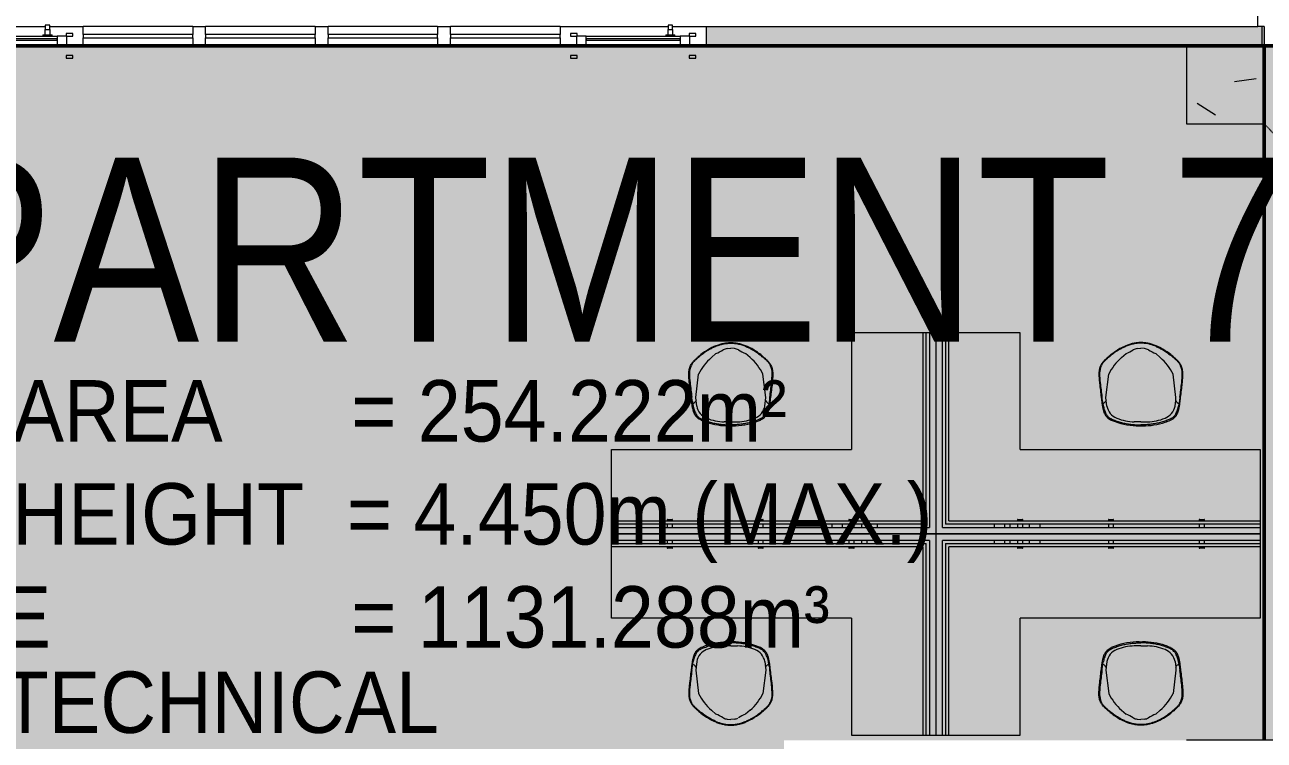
# Model space of a CAD drawing. Header units: millimetres. Extents: x 15878 to 679837, y -72324 to 391440.
# Drawn here: x 43089 to 52639, y 40207 to 45720 of the extents above; entities that cross this region are included whole.
import ezdxf

# ---------------------------------------------------------------- set-up
doc = ezdxf.new("R2010")
doc.units = ezdxf.units.MM
doc.linetypes.add('Demolished', pattern=[4.8, 3.2, -1.6])
doc.linetypes.add('Hidden', pattern=[7.14375, 4.7625, -2.38125])
for name, color, linetype, lineweight in [('A-DETL', 90, 'Continuous', 5), ('A-DETL-GENF', 92, 'Continuous', 5), ('A-FLOR', 192, 'Continuous', 5), ('A-GLAZ-CURT', 52, 'Continuous', 5), ('A-GLAZ-CWMG', 51, 'Continuous', 5), ('A-WALL', 113, 'Continuous', 5), ('A-WALL-PATT', 111, 'Continuous', 18), ('G-ANNO-TEXT', 231, 'Continuous', 5), ('I-FURN', 30, 'Continuous', 5), ('S-BEAM', 12, 'Continuous', 5), ('S-COLS', 52, 'Continuous', 5)]:
    doc.layers.add(name, color=color, linetype=linetype, lineweight=lineweight)
doc.styles.add('Swis721 BT', font='swiss.ttf', dxfattribs={"width": 0.9, "height": 473.035439})
doc.styles.add('Swis721 BT_1', font='swiss.ttf', dxfattribs={"width": 0.85, "height": 1419.106317})

# ---------------------------------------------------------------- blocks, each defined once
blk = doc.blocks.new('HermanMiller_Collection_Eames_UpholsteredMoldedArmChair - Upholstered Plastic 4-leg Base-2621427-1_F')
at = {"layer": 'I-FURN', "color": 41}
for p, q in [((-123.6, 323.3), (-126.3, 323.3)), ((60.2, 269.1), (-119.6, 247.9)), ((83.2, 268), (60.2, 269.1)), ((83.2, 268), (93.3, 274.9)), ((125.4, 262.7), (83.2, 268)), ((-248.3, 149.5), (-278.9, 114.2)), ((-317.6, 28.4), (-320.8, 0.1)), ((247.9, 0.6), (246.6, 51.1)), ((247.9, -0.4), (247.9, 0.6)), ((247.9, 0.4), (247.9, -0.6)), ((269.4, 12.7), (269.4, 0)), ((278, 0), (278, 12.7)), ((-317.6, -28.4), (-320.8, -0.1)), ((247.9, -0.6), (246.6, -51.1)), ((269.4, -12.7), (269.4, 0)), ((278, -12.7), (278, 0)), ((-248.3, -149.5), (-278.9, -114.2)), ((60.2, -269.1), (-119.6, -247.9)), ((83.2, -268), (60.2, -269.1)), ((125.4, -262.7), (83.2, -268)), ((83.2, -268), (93.3, -274.9)), ((-126.3, -323.3), (-123.6, -323.3))]:
    blk.add_line(p, q, dxfattribs=at)
for centre, radius, start, end in [((80.8, 293.1), 22.1, 304.30614, 19.34162), ((146.9, -97.6), 531.3, 141.81544, 149.41111), ((52.9, -111.3), 398.4, 115.64462, 139.11621), ((101.6, 138.8), 126.2, 21.95262, 79.15265), ((-271.2, 12.7), 549.2, 18.451, 23.20319), ((146.9, -97.6), 531.3, 149.41111, 156.25777), ((-608, 246), 354.5, 328.11534, 338.17065), ((-139.8, 41.4), 386.6, 1.43339, 21.95262), ((-271.2, 12.7), 549.2, 0, 18.451), ((-244.7, 20), 73.4, 148.11534, 173.42443), ((-244.7, -20), 73.4, 186.57557, 207.84915), ((-608, -246), 354.5, 21.82935, 31.88466), ((-139.8, -41.4), 386.6, 338.04738, 358.56661), ((-271.2, -12.7), 549.2, 340.11154, 360), ((146.9, 97.6), 531.3, 203.78168, 209.16578), ((146.9, 97.6), 531.3, 209.16578, 218.18456), ((52.9, 111.3), 398.4, 220.88379, 244.35538), ((101.6, -138.8), 126.2, 280.84735, 338.04738), ((80.8, -293.1), 22.1, 340.65838, 55.69386), ((-271.2, -12.7), 549.2, 336.79681, 340.11154)]:
    blk.add_arc(centre, radius, start, end, dxfattribs=at)
for centre, major_axis, ratio, start_param, end_param in [((-127.5, 180.8), (0, 137.5), 0.997902, 0.024434, 0.439818), ((-129, -349.6), (0, 667.8), 0.997902, 6.17094, 6.280317), ((-732.9, -5718.7), (0, 6070.9), 0.997902, 6.152583, 6.17094), ((57.5, 301.4), (-79.4, 10.4), 0.012863, 1.554281, 2.001245), ((53.6, -1296.3), (0, 1593.4), 0.465035, 6.157548, 6.183609), ((87.2, -417.5), (0, 836.6), 0.665393, 0.633807, 0.689312), ((-201.2, 300.4), (68, 75.2), 0.015729, 1.944615, 2.206038), ((106.4, -411.2), (0, 701), 0.465035, 6.060021, 6.159998), ((124.5, -234.1), (0, 519.8), 0.465035, 6.001994, 6.057858), ((87.2, 417.5), (0, 836.6), 0.665393, 2.45228, 2.507786), ((-201.2, -300.4), (-68, 75.2), 0.015729, 0.935555, 1.196978), ((53.6, 1296.3), (0, 1593.4), 0.465035, 3.241169, 3.26723), ((106.4, 411.2), (0, 701), 0.465035, 3.264779, 3.364757), ((124.5, 234.1), (0, 519.8), 0.465035, 3.36692, 3.422784), ((-127.5, -180.8), (0, 137.5), 0.997902, 2.701774, 3.144461), ((-129, 349.6), (0, 667.8), 0.997902, 3.144461, 3.253838), ((-732.9, 5718.7), (0, 6070.9), 0.997902, 3.253838, 3.272195), ((57.5, -301.4), (79.4, 10.4), 0.012863, 1.140348, 1.587312)]:
    blk.add_ellipse(centre, major_axis=major_axis, ratio=ratio, start_param=start_param, end_param=end_param, dxfattribs=at)
for points in [[(-187.7, 309.5), (-196.2, 305.3), (-211.9, 295.7), (-224.8, 283.7), (-230.6, 277.1)], [(-227.1, 273.9), (-224.5, 276.9), (-219, 282.6), (-209.6, 290.7), (-199.3, 298), (-191.8, 302.2), (-188, 304.1)], [(-50.3, 319.1), (-62.5, 320.4), (-86.9, 322.5), (-111.4, 323.3), (-123.6, 323.3)], [(57.7, 305.9), (39.7, 308.2), (3.7, 312.8), (-32.3, 317), (-50.3, 319.1)], [(95.9, 301.1), (93.3, 301.4), (87.7, 302.1), (78.3, 303.2), (68.2, 304.5), (61.2, 305.4), (57.7, 305.9)], [(90.5, 296.1), (94.4, 295.6), (101.9, 294.5), (112, 292.6), (120.6, 290.7), (125.2, 289.7), (127.2, 289.2)], [(107.4, 299.7), (106.4, 299.8), (104.2, 300.1), (100.4, 300.6), (97.4, 300.9), (95.9, 301.1)], [(159, 289.4), (150.4, 291.7), (133.3, 295.7), (116, 298.5), (107.4, 299.7)], [(171.8, 285.5), (169.6, 286.3), (165.4, 287.6), (161.2, 288.9), (159, 289.4)], [(-246.3, 259.4), (-250.5, 254.8), (-258.7, 245.5), (-266.7, 235.8), (-270.7, 230.9)], [(-230.6, 277.1), (-233.3, 273.9), (-238.7, 267.8), (-243.8, 262.1), (-246.3, 259.4)], [(190.9, 276.7), (188.4, 278), (183.7, 280.6), (177.3, 283.5), (173.5, 285), (171.8, 285.5)], [(224.3, 227.1), (229.2, 216.2), (238.6, 193.9), (249.9, 158.8), (258.7, 122.9), (264.9, 86.4), (268.6, 49.6), (269.4, 25), (269.4, 12.7)], [(224.3, -227.1), (229.2, -216.2), (238.6, -193.9), (249.9, -158.8), (258.7, -122.9), (264.9, -86.4), (268.6, -49.6), (269.4, -25), (269.4, -12.7)], [(-270.7, -230.9), (-266.7, -235.8), (-258.7, -245.5), (-250.5, -254.8), (-246.3, -259.4)], [(-246.3, -259.4), (-243.8, -262.1), (-238.7, -267.8), (-233.3, -273.9), (-230.6, -277.1)], [(-230.6, -277.1), (-224.8, -283.7), (-211.9, -295.7), (-196.2, -305.3), (-187.7, -309.5)], [(-227.1, -273.9), (-224.5, -276.9), (-219, -282.6), (-209.6, -290.7), (-199.3, -298), (-191.8, -302.2), (-188, -304.1)], [(159, -289.4), (161.2, -288.9), (165.4, -287.6), (169.6, -286.3), (171.8, -285.5)], [(171.8, -285.5), (173.5, -285), (177.3, -283.5), (183.7, -280.6), (188.4, -278), (190.9, -276.7)], [(-187.7, -309.5), (-178, -314.1), (-158, -321), (-137, -323.3), (-126.3, -323.3)], [(-123.6, -323.3), (-111.4, -323.3), (-86.9, -322.5), (-62.5, -320.4), (-50.3, -319.1)], [(-50.3, -319.1), (-32.3, -317), (3.7, -312.8), (39.7, -308.2), (57.7, -305.9)], [(57.7, -305.9), (61.2, -305.4), (68.2, -304.5), (78.3, -303.2), (87.7, -302.1), (93.3, -301.4), (95.9, -301.1)], [(90.5, -296.1), (94.4, -295.6), (101.9, -294.5), (112, -292.6), (120.6, -290.7), (125.2, -289.7), (127.2, -289.2)], [(95.9, -301.1), (97.4, -300.9), (100.4, -300.6), (104.2, -300.1), (106.4, -299.8), (107.4, -299.7)], [(107.4, -299.7), (116, -298.5), (133.3, -295.7), (150.4, -291.7), (159, -289.4)]]:
    blk.add_open_spline(points, degree=3, dxfattribs=at)
for points, knots in [([(-128.3, 323.3), (-138.3, 323.2), (-158.6, 320.8), (-178, 314.1), (-187.7, 309.5)], [0.0313612, 0.0313612, 0.0313612, 0.0313612, 0.5, 1, 1, 1, 1]), ([(-335.2, 114.4), (-331.4, 123), (-323.4, 139.9), (-311.4, 162.3), (-299.9, 181.7), (-289.1, 198.3), (-278, 213.9), (-270.6, 223.5), (-266.9, 228.1)], [0, 0, 0, 0, 0.2, 0.4, 0.55, 0.7, 0.85, 1, 1, 1, 1]), ([(233.6, 229.1), (231.1, 234.5), (226.9, 242.2), (221, 250.3), (217.4, 254.7), (213.7, 258.8), (208.8, 263.6), (202.8, 268.7), (196.9, 273), (192.9, 275.5), (190.9, 276.7)], [0, 0, 0, 0, 0.25, 0.375, 0.4375, 0.5, 0.625, 0.75, 0.875, 1, 1, 1, 1]), ([(191.6, 265.2), (193.5, 264.1), (197.7, 261.2), (205.9, 254.1), (213.8, 245.2), (220.2, 235.3), (223, 229.9), (224.3, 227.1)], [0, 0, 0, 0, 0.2, 0.4, 0.7, 0.85, 1, 1, 1, 1]), ([(-339.4, 116.3), (-343.4, 107.1), (-348.7, 93.1), (-354.3, 74.1), (-357.7, 59.7), (-360.4, 45), (-362.3, 30), (-363.5, 15), (-363.9, 0), (-363.5, -15), (-362.3, -30), (-360.4, -45), (-357.7, -59.7), (-354.3, -74.1), (-348.7, -93.1), (-343.4, -107.1), (-339.4, -116.3)], [0, 0, 0, 0, 0.125, 0.1875, 0.25, 0.3125, 0.375, 0.4375, 0.5, 0.5625, 0.625, 0.6875, 0.75, 0.8125, 0.875, 1, 1, 1, 1]), ([(-335.2, 114.4), (-338.7, 106.5), (-344.9, 90.4), (-354.5, 56.8), (-359.6, 19.8), (-359.2, -19.7), (-355, -52.4), (-347.5, -82.8), (-340.6, -101.8), (-336.9, -110.4)], [0, 0, 0, 0, 0.1111111, 0.2222222, 0.4444444, 0.5833333, 0.7222222, 0.8611111, 0.9811464, 0.9811464, 0.9811464, 0.9811464]), ([(-335.2, -114.4), (-331.4, -123), (-323.4, -139.9), (-311.4, -162.3), (-299.9, -181.7), (-289.1, -198.3), (-278, -213.9), (-270.6, -223.5), (-266.9, -228.1)], [0, 0, 0, 0, 0.2, 0.4, 0.55, 0.7, 0.85, 1, 1, 1, 1]), ([(190.9, -276.7), (192.9, -275.5), (196.9, -273), (202.8, -268.7), (207.8, -264.4), (211.7, -260.7), (215.5, -256.8), (220.1, -251.5), (226.9, -242.2), (231.1, -234.5), (233.6, -229.1)], [0, 0, 0, 0, 0.125, 0.25, 0.375, 0.4375, 0.5, 0.625, 0.75, 1, 1, 1, 1]), ([(191.6, -265.2), (193.5, -264.1), (197.7, -261.2), (205.9, -254.1), (213.8, -245.2), (220.2, -235.3), (223, -229.9), (224.3, -227.1)], [0, 0, 0, 0, 0.2, 0.4, 0.7, 0.85, 1, 1, 1, 1])]:
    blk.add_open_spline(points, degree=3, knots=knots, dxfattribs=at)
blk = doc.blocks.new('HermanMiller_Collection_Eames_UpholsteredMoldedArmChair - Upholstered Plastic 4-leg Base-2637177-1_F')
at = {"layer": 'I-FURN', "color": 41}
for p, q in [((-126.3, 323.3), (-123.6, 323.3)), ((60.2, 269.1), (-119.6, 247.9)), ((83.2, 268), (60.2, 269.1)), ((83.2, 268), (93.3, 274.9)), ((125.4, 262.7), (83.2, 268)), ((-248.3, 149.5), (-278.9, 114.2)), ((-317.6, 28.4), (-320.8, 0.1)), ((247.9, 0.6), (246.6, 51.1)), ((247.9, -0.4), (247.9, 0.6)), ((247.9, 0.4), (247.9, -0.6)), ((269.4, 12.7), (269.4, 0)), ((269.4, -12.7), (269.4, 0)), ((278, 12.7), (278, 0)), ((278, 0), (278, -12.7)), ((-317.6, -28.4), (-320.8, -0.1)), ((247.9, -0.6), (246.6, -51.1)), ((-248.3, -149.5), (-278.9, -114.2)), ((60.2, -269.1), (-119.6, -247.9)), ((83.2, -268), (60.2, -269.1)), ((125.4, -262.7), (83.2, -268)), ((83.2, -268), (93.3, -274.9)), ((-123.6, -323.3), (-126.3, -323.3))]:
    blk.add_line(p, q, dxfattribs=at)
for centre, radius, start, end in [((80.8, 293.1), 22.1, 304.30614, 19.34162), ((146.9, -97.6), 531.3, 141.81544, 150.83422), ((52.9, -111.3), 398.4, 115.64462, 139.11621), ((101.6, 138.8), 126.2, 21.95262, 79.15265), ((-271.2, 12.7), 549.2, 19.88846, 23.20319), ((-271.2, 12.7), 549.2, 0, 19.88846), ((146.9, -97.6), 531.3, 150.83422, 156.25777), ((-608, 246), 354.5, 328.11534, 338.17065), ((-139.8, 41.4), 386.6, 1.43339, 21.95262), ((-244.7, 20), 73.4, 148.11534, 173.42443), ((-244.7, -20), 73.4, 186.57557, 211.88466), ((-608, -246), 354.5, 21.82935, 31.88466), ((-139.8, -41.4), 386.6, 338.04738, 358.56661), ((-271.2, -12.7), 549.2, 341.549, 0), ((146.9, 97.6), 531.3, 203.74223, 210.58889), ((146.9, 97.6), 531.3, 210.58889, 218.18456), ((52.9, 111.3), 398.4, 220.88379, 244.35538), ((101.6, -138.8), 126.2, 280.84735, 338.04738), ((-271.2, -12.7), 549.2, 336.79681, 341.549), ((80.8, -293.1), 22.1, 340.65838, 55.69386)]:
    blk.add_arc(centre, radius, start, end, dxfattribs=at)
for centre, major_axis, ratio, start_param, end_param in [((-127.5, 180.8), (0, 137.5), 0.997902, 6.280317, 6.723004), ((-129, -349.6), (0, 667.8), 0.997902, 6.17094, 6.280317), ((-732.9, -5718.7), (0, 6070.9), 0.997902, 6.152583, 6.17094), ((57.5, 301.4), (-79.4, 10.4), 0.012863, 1.554281, 2.001245), ((53.6, -1296.3), (0, 1593.4), 0.465035, 6.157548, 6.183609), ((87.2, -417.5), (0, 836.6), 0.665393, 0.633807, 0.689312), ((-201.2, 300.4), (68, 75.2), 0.015729, 1.944615, 2.206038), ((106.4, -411.2), (0, 701), 0.465035, 6.060021, 6.159998), ((124.5, -234.1), (0, 519.8), 0.465035, 6.001994, 6.057858), ((87.2, 417.5), (0, 836.6), 0.665393, 2.45228, 2.507786), ((-201.2, -300.4), (-68, 75.2), 0.015729, 0.935555, 1.196978), ((53.6, 1296.3), (0, 1593.4), 0.465035, 3.241169, 3.26723), ((106.4, 411.2), (0, 701), 0.465035, 3.264779, 3.364757), ((124.5, 234.1), (0, 519.8), 0.465035, 3.36692, 3.422784), ((-127.5, -180.8), (0, 137.5), 0.997902, 2.701774, 3.144461), ((-129, 349.6), (0, 667.8), 0.997902, 3.144461, 3.253838), ((-732.9, 5718.7), (0, 6070.9), 0.997902, 3.253838, 3.272195), ((57.5, -301.4), (79.4, 10.4), 0.012863, 1.140348, 1.587312)]:
    blk.add_ellipse(centre, major_axis=major_axis, ratio=ratio, start_param=start_param, end_param=end_param, dxfattribs=at)
for points in [[(-230.6, 277.1), (-224.8, 283.7), (-211.9, 295.7), (-196.2, 305.3), (-187.7, 309.5)], [(-227.1, 273.9), (-224.5, 276.9), (-219, 282.6), (-209.6, 290.7), (-199.3, 298), (-191.8, 302.2), (-188, 304.1)], [(-187.7, 309.5), (-178, 314.1), (-158, 321), (-137, 323.3), (-126.3, 323.3)], [(-123.6, 323.3), (-111.4, 323.3), (-86.9, 322.5), (-62.5, 320.4), (-50.3, 319.1)], [(-50.3, 319.1), (-32.3, 317), (3.7, 312.8), (39.7, 308.2), (57.7, 305.9)], [(57.7, 305.9), (61.2, 305.4), (68.2, 304.5), (78.3, 303.2), (87.7, 302.1), (93.3, 301.4), (95.9, 301.1)], [(90.5, 296.1), (94.4, 295.6), (101.9, 294.5), (112, 292.6), (120.6, 290.7), (125.2, 289.7), (127.2, 289.2)], [(95.9, 301.1), (97.4, 300.9), (100.4, 300.6), (104.2, 300.1), (106.4, 299.8), (107.4, 299.7)], [(107.4, 299.7), (116, 298.5), (133.3, 295.7), (150.4, 291.7), (159, 289.4)], [(159, 289.4), (161.2, 288.9), (165.4, 287.6), (169.6, 286.3), (171.8, 285.5)], [(-270.7, 230.9), (-266.7, 235.8), (-258.7, 245.5), (-250.5, 254.8), (-246.3, 259.4)], [(-246.3, 259.4), (-243.8, 262.1), (-238.7, 267.8), (-233.3, 273.9), (-230.6, 277.1)], [(171.8, 285.5), (173.5, 285), (177.3, 283.5), (183.7, 280.6), (188.4, 278), (190.9, 276.7)], [(224.3, 227.1), (229.2, 216.2), (238.6, 193.9), (249.9, 158.8), (258.7, 122.9), (264.9, 86.4), (268.6, 49.6), (269.4, 25), (269.4, 12.7)], [(224.3, -227.1), (229.2, -216.2), (238.6, -193.9), (249.9, -158.8), (258.7, -122.9), (264.9, -86.4), (268.6, -49.6), (269.4, -25), (269.4, -12.7)], [(-246.3, -259.4), (-250.5, -254.8), (-258.7, -245.5), (-266.7, -235.8), (-270.7, -230.9)], [(-230.6, -277.1), (-233.3, -273.9), (-238.7, -267.8), (-243.8, -262.1), (-246.3, -259.4)], [(-187.7, -309.5), (-196.2, -305.3), (-211.9, -295.7), (-224.8, -283.7), (-230.6, -277.1)], [(-227.1, -273.9), (-224.5, -276.9), (-219, -282.6), (-209.6, -290.7), (-199.3, -298), (-191.8, -302.2), (-188, -304.1)], [(171.8, -285.5), (169.6, -286.3), (165.4, -287.6), (161.2, -288.9), (159, -289.4)], [(190.9, -276.7), (188.4, -278), (183.7, -280.6), (177.3, -283.5), (173.5, -285), (171.8, -285.5)], [(-126.3, -323.3), (-137, -323.3), (-158, -321), (-178, -314.1), (-187.7, -309.5)], [(-50.3, -319.1), (-62.5, -320.4), (-86.9, -322.5), (-111.4, -323.3), (-123.6, -323.3)], [(57.7, -305.9), (39.7, -308.2), (3.7, -312.8), (-32.3, -317), (-50.3, -319.1)], [(95.9, -301.1), (93.3, -301.4), (87.7, -302.1), (78.3, -303.2), (68.2, -304.5), (61.2, -305.4), (57.7, -305.9)], [(90.5, -296.1), (94.4, -295.6), (101.9, -294.5), (112, -292.6), (120.6, -290.7), (125.2, -289.7), (127.2, -289.2)], [(107.4, -299.7), (106.4, -299.8), (104.2, -300.1), (100.4, -300.6), (97.4, -300.9), (95.9, -301.1)], [(159, -289.4), (150.4, -291.7), (133.3, -295.7), (116, -298.5), (107.4, -299.7)]]:
    blk.add_open_spline(points, degree=3, dxfattribs=at)
for points, knots in [([(-335.2, 114.4), (-331.4, 123), (-323.4, 139.9), (-311.4, 162.3), (-299.9, 181.7), (-289.1, 198.3), (-278, 213.9), (-270.6, 223.5), (-266.9, 228.1)], [0, 0, 0, 0, 0.2, 0.4, 0.55, 0.7, 0.85, 1, 1, 1, 1]), ([(190.9, 276.7), (192.9, 275.5), (196.9, 273), (202.8, 268.7), (208.8, 263.6), (213.7, 258.8), (217.4, 254.7), (221, 250.3), (226.9, 242.2), (231.1, 234.5), (233.6, 229.1)], [-1, -1, -1, -1, -0.875, -0.75, -0.625, -0.5, -0.4375, -0.375, -0.25, 0, 0, 0, 0]), ([(191.6, 265.2), (193.5, 264.1), (197.7, 261.2), (205.9, 254.1), (213.8, 245.2), (220.2, 235.3), (223, 229.9), (224.3, 227.1)], [0, 0, 0, 0, 0.2, 0.4, 0.7, 0.85, 1, 1, 1, 1]), ([(-339.4, -116.3), (-343.4, -107.1), (-348.7, -93.1), (-354.3, -74.1), (-357.7, -59.7), (-360.4, -45), (-362.3, -30), (-363.5, -15), (-363.9, 0), (-363.5, 15), (-362.3, 30), (-360.4, 45), (-357.7, 59.7), (-354.3, 74.1), (-348.7, 93.1), (-343.4, 107.1), (-339.4, 116.3)], [-1, -1, -1, -1, -0.875, -0.8125, -0.75, -0.6875, -0.625, -0.5625, -0.5, -0.4375, -0.375, -0.3125, -0.25, -0.1875, -0.125, 0, 0, 0, 0]), ([(-335.2, -114.4), (-338.7, -106.5), (-344.9, -90.4), (-354.5, -56.8), (-359.6, -19.8), (-359.2, 19.7), (-355, 52.4), (-347.2, 84.3), (-339.5, 104.5), (-335.2, 114.4)], [0, 0, 0, 0, 0.111111, 0.222222, 0.444444, 0.583333, 0.722222, 0.861111, 1, 1, 1, 1]), ([(-335.2, -114.4), (-331.4, -123), (-323.4, -139.9), (-311.4, -162.3), (-299.9, -181.7), (-289.1, -198.3), (-278, -213.9), (-270.6, -223.5), (-266.9, -228.1)], [0, 0, 0, 0, 0.2, 0.4, 0.55, 0.7, 0.85, 1, 1, 1, 1]), ([(233.6, -229.1), (231.1, -234.5), (226.9, -242.2), (221, -250.3), (217.4, -254.7), (213.7, -258.8), (208.8, -263.6), (202.8, -268.7), (196.9, -273), (192.9, -275.5), (190.9, -276.7)], [-1, -1, -1, -1, -0.75, -0.625, -0.5625, -0.5, -0.375, -0.25, -0.125, 0, 0, 0, 0]), ([(191.6, -265.2), (193.5, -264.1), (197.7, -261.2), (205.9, -254.1), (213.8, -245.2), (220.2, -235.3), (223, -229.9), (224.3, -227.1)], [0, 0, 0, 0, 0.2, 0.4, 0.7, 0.85, 1, 1, 1, 1])]:
    blk.add_open_spline(points, degree=3, knots=knots, dxfattribs=at)
blk = doc.blocks.new('HermanMiller_Collection_Eames_UpholsteredMoldedArmChair - Upholstered Plastic 4-leg Base-V35-1_F')
at = {"layer": 'I-FURN', "color": 41}
for p, q in [((-123.6, 323.3), (-126.3, 323.3)), ((60.2, 269.1), (-119.6, 247.9)), ((83.2, 268), (60.2, 269.1)), ((83.2, 268), (93.3, 274.9)), ((125.4, 262.7), (83.2, 268)), ((-248.3, 149.5), (-278.9, 114.2)), ((-317.6, 28.4), (-320.8, 0.1)), ((247.9, 0.6), (246.6, 51.1)), ((247.9, -0.4), (247.9, 0.6)), ((247.9, 0.4), (247.9, -0.6)), ((269.4, 12.7), (269.4, 0)), ((278, 0), (278, 12.7)), ((-317.6, -28.4), (-320.8, -0.1)), ((247.9, -0.6), (246.6, -51.1)), ((269.4, -12.7), (269.4, 0)), ((278, -12.7), (278, 0)), ((-248.3, -149.5), (-278.9, -114.2)), ((60.2, -269.1), (-119.6, -247.9)), ((83.2, -268), (60.2, -269.1)), ((125.4, -262.7), (83.2, -268)), ((83.2, -268), (93.3, -274.9)), ((-126.3, -323.3), (-123.6, -323.3))]:
    blk.add_line(p, q, dxfattribs=at)
for centre, radius, start, end in [((80.8, 293.1), 22.1, 304.30614, 19.34162), ((146.9, -97.6), 531.3, 141.81544, 149.41111), ((52.9, -111.3), 398.4, 115.64462, 139.11621), ((101.6, 138.8), 126.2, 21.95262, 79.15265), ((-271.2, 12.7), 549.2, 18.451, 23.20319), ((146.9, -97.6), 531.3, 149.41111, 156.25777), ((-608, 246), 354.5, 328.11534, 338.17065), ((-139.8, 41.4), 386.6, 1.43339, 21.95262), ((-271.2, 12.7), 549.2, 0, 18.451), ((-244.7, 20), 73.4, 148.11534, 173.42443), ((-244.7, -20), 73.4, 186.57557, 211.88466), ((-608, -246), 354.5, 21.82935, 31.88466), ((-139.8, -41.4), 386.6, 338.04738, 358.56661), ((-271.2, -12.7), 549.2, 340.11154, 360), ((146.9, 97.6), 531.3, 203.74223, 209.16578), ((146.9, 97.6), 531.3, 209.16578, 218.18456), ((52.9, 111.3), 398.4, 220.88379, 244.35538), ((101.6, -138.8), 126.2, 280.84735, 338.04738), ((80.8, -293.1), 22.1, 340.65838, 55.69386), ((-271.2, -12.7), 549.2, 336.79681, 340.11154)]:
    blk.add_arc(centre, radius, start, end, dxfattribs=at)
for centre, major_axis, ratio, start_param, end_param in [((-127.5, 180.8), (0, 137.5), 0.997902, 6.280317, 6.723004), ((-129, -349.6), (0, 667.8), 0.997902, 6.17094, 6.280317), ((-732.9, -5718.7), (0, 6070.9), 0.997902, 6.152583, 6.17094), ((57.5, 301.4), (-79.4, 10.4), 0.012863, 1.554281, 2.001245), ((53.6, -1296.3), (0, 1593.4), 0.465035, 6.157548, 6.183609), ((87.2, -417.5), (0, 836.6), 0.665393, 0.633807, 0.689312), ((-201.2, 300.4), (68, 75.2), 0.015729, 1.944615, 2.206038), ((106.4, -411.2), (0, 701), 0.465035, 6.060021, 6.159998), ((124.5, -234.1), (0, 519.8), 0.465035, 6.001994, 6.057858), ((87.2, 417.5), (0, 836.6), 0.665393, 2.45228, 2.507786), ((-201.2, -300.4), (-68, 75.2), 0.015729, 0.935555, 1.196978), ((53.6, 1296.3), (0, 1593.4), 0.465035, 3.241169, 3.26723), ((106.4, 411.2), (0, 701), 0.465035, 3.264779, 3.364757), ((124.5, 234.1), (0, 519.8), 0.465035, 3.36692, 3.422784), ((-127.5, -180.8), (0, 137.5), 0.997902, 2.701774, 3.144461), ((-129, 349.6), (0, 667.8), 0.997902, 3.144461, 3.253838), ((-732.9, 5718.7), (0, 6070.9), 0.997902, 3.253838, 3.272195), ((57.5, -301.4), (79.4, 10.4), 0.012863, 1.140348, 1.587312)]:
    blk.add_ellipse(centre, major_axis=major_axis, ratio=ratio, start_param=start_param, end_param=end_param, dxfattribs=at)
for points in [[(-187.7, 309.5), (-196.2, 305.3), (-211.9, 295.7), (-224.8, 283.7), (-230.6, 277.1)], [(-227.1, 273.9), (-224.5, 276.9), (-219, 282.6), (-209.6, 290.7), (-199.3, 298), (-191.8, 302.2), (-188, 304.1)], [(-126.3, 323.3), (-137, 323.3), (-158, 321), (-178, 314.1), (-187.7, 309.5)], [(-50.3, 319.1), (-62.5, 320.4), (-86.9, 322.5), (-111.4, 323.3), (-123.6, 323.3)], [(57.7, 305.9), (39.7, 308.2), (3.7, 312.8), (-32.3, 317), (-50.3, 319.1)], [(95.9, 301.1), (93.3, 301.4), (87.7, 302.1), (78.3, 303.2), (68.2, 304.5), (61.2, 305.4), (57.7, 305.9)], [(90.5, 296.1), (94.4, 295.6), (101.9, 294.5), (112, 292.6), (120.6, 290.7), (125.2, 289.7), (127.2, 289.2)], [(107.4, 299.7), (106.4, 299.8), (104.2, 300.1), (100.4, 300.6), (97.4, 300.9), (95.9, 301.1)], [(159, 289.4), (150.4, 291.7), (133.3, 295.7), (116, 298.5), (107.4, 299.7)], [(171.8, 285.5), (169.6, 286.3), (165.4, 287.6), (161.2, 288.9), (159, 289.4)], [(-246.3, 259.4), (-250.5, 254.8), (-258.7, 245.5), (-266.7, 235.8), (-270.7, 230.9)], [(-230.6, 277.1), (-233.3, 273.9), (-238.7, 267.8), (-243.8, 262.1), (-246.3, 259.4)], [(190.9, 276.7), (188.4, 278), (183.7, 280.6), (177.3, 283.5), (173.5, 285), (171.8, 285.5)], [(224.3, 227.1), (229.2, 216.2), (238.6, 193.9), (249.9, 158.8), (258.7, 122.9), (264.9, 86.4), (268.6, 49.6), (269.4, 25), (269.4, 12.7)], [(224.3, -227.1), (229.2, -216.2), (238.6, -193.9), (249.9, -158.8), (258.7, -122.9), (264.9, -86.4), (268.6, -49.6), (269.4, -25), (269.4, -12.7)], [(-270.7, -230.9), (-266.7, -235.8), (-258.7, -245.5), (-250.5, -254.8), (-246.3, -259.4)], [(-246.3, -259.4), (-243.8, -262.1), (-238.7, -267.8), (-233.3, -273.9), (-230.6, -277.1)], [(-230.6, -277.1), (-224.8, -283.7), (-211.9, -295.7), (-196.2, -305.3), (-187.7, -309.5)], [(-227.1, -273.9), (-224.5, -276.9), (-219, -282.6), (-209.6, -290.7), (-199.3, -298), (-191.8, -302.2), (-188, -304.1)], [(159, -289.4), (161.2, -288.9), (165.4, -287.6), (169.6, -286.3), (171.8, -285.5)], [(171.8, -285.5), (173.5, -285), (177.3, -283.5), (183.7, -280.6), (188.4, -278), (190.9, -276.7)], [(-187.7, -309.5), (-178, -314.1), (-158, -321), (-137, -323.3), (-126.3, -323.3)], [(-123.6, -323.3), (-111.4, -323.3), (-86.9, -322.5), (-62.5, -320.4), (-50.3, -319.1)], [(-50.3, -319.1), (-32.3, -317), (3.7, -312.8), (39.7, -308.2), (57.7, -305.9)], [(57.7, -305.9), (61.2, -305.4), (68.2, -304.5), (78.3, -303.2), (87.7, -302.1), (93.3, -301.4), (95.9, -301.1)], [(90.5, -296.1), (94.4, -295.6), (101.9, -294.5), (112, -292.6), (120.6, -290.7), (125.2, -289.7), (127.2, -289.2)], [(95.9, -301.1), (97.4, -300.9), (100.4, -300.6), (104.2, -300.1), (106.4, -299.8), (107.4, -299.7)], [(107.4, -299.7), (116, -298.5), (133.3, -295.7), (150.4, -291.7), (159, -289.4)]]:
    blk.add_open_spline(points, degree=3, dxfattribs=at)
for points, knots in [([(-335.2, 114.4), (-331.4, 123), (-323.4, 139.9), (-311.4, 162.3), (-299.9, 181.7), (-289.1, 198.3), (-278, 213.9), (-270.6, 223.5), (-266.9, 228.1)], [0, 0, 0, 0, 0.2, 0.4, 0.55, 0.7, 0.85, 1, 1, 1, 1]), ([(233.6, 229.1), (231.1, 234.5), (226.9, 242.2), (221, 250.3), (217.4, 254.7), (213.7, 258.8), (208.8, 263.6), (202.8, 268.7), (196.9, 273), (192.9, 275.5), (190.9, 276.7)], [0, 0, 0, 0, 0.25, 0.375, 0.4375, 0.5, 0.625, 0.75, 0.875, 1, 1, 1, 1]), ([(191.6, 265.2), (193.5, 264.1), (197.7, 261.2), (205.9, 254.1), (213.8, 245.2), (220.2, 235.3), (223, 229.9), (224.3, 227.1)], [0, 0, 0, 0, 0.2, 0.4, 0.7, 0.85, 1, 1, 1, 1]), ([(-339.4, 116.3), (-343.4, 107.1), (-348.7, 93.1), (-354.3, 74.1), (-357.7, 59.7), (-360.4, 45), (-362.3, 30), (-363.5, 15), (-363.9, 0), (-363.5, -15), (-362.3, -30), (-360.4, -45), (-357.7, -59.7), (-354.3, -74.1), (-348.7, -93.1), (-343.4, -107.1), (-339.4, -116.3)], [0, 0, 0, 0, 0.125, 0.1875, 0.25, 0.3125, 0.375, 0.4375, 0.5, 0.5625, 0.625, 0.6875, 0.75, 0.8125, 0.875, 1, 1, 1, 1]), ([(-335.2, 114.4), (-338.7, 106.5), (-344.9, 90.4), (-354.5, 56.8), (-359.6, 19.8), (-359.2, -19.7), (-355, -52.4), (-347.2, -84.3), (-339.5, -104.5), (-335.2, -114.4)], [0, 0, 0, 0, 0.111111, 0.222222, 0.444444, 0.583333, 0.722222, 0.861111, 1, 1, 1, 1]), ([(-335.2, -114.4), (-331.4, -123), (-323.4, -139.9), (-311.4, -162.3), (-299.9, -181.7), (-289.1, -198.3), (-278, -213.9), (-270.6, -223.5), (-266.9, -228.1)], [0, 0, 0, 0, 0.2, 0.4, 0.55, 0.7, 0.85, 1, 1, 1, 1]), ([(190.9, -276.7), (192.9, -275.5), (196.9, -273), (202.8, -268.7), (207.8, -264.4), (211.7, -260.7), (215.5, -256.8), (220.1, -251.5), (226.9, -242.2), (231.1, -234.5), (233.6, -229.1)], [0, 0, 0, 0, 0.125, 0.25, 0.375, 0.4375, 0.5, 0.625, 0.75, 1, 1, 1, 1]), ([(191.6, -265.2), (193.5, -264.1), (197.7, -261.2), (205.9, -254.1), (213.8, -245.2), (220.2, -235.3), (223, -229.9), (224.3, -227.1)], [0, 0, 0, 0, 0.2, 0.4, 0.7, 0.85, 1, 1, 1, 1])]:
    blk.add_open_spline(points, degree=3, knots=knots, dxfattribs=at)
blk = doc.blocks.new('Curtain Wall Door 1 - Curtain Wall Door 1-18442149-1_F')
at = {"layer": 'A-GLAZ-CURT', "color": 253}
for p, q in [((-457.5, 20), (-507.5, 20)), ((-507.5, 20), (-507.5, 0)), ((-507.5, 0), (-457.5, 0)), ((-387.5, 0), (-462.5, 0)), ((-462.5, 0), (-462.5, -75)), ((-457.5, 0), (-457.5, 20)), ((-387.5, -75), (-387.5, 0)), ((-387.5, 0), (387.5, 0)), ((277.5, 10), (347.5, 10)), ((277.5, 10), (277.5, 0)), ((347.5, 0), (277.5, 0)), ((295.5, 84.5), (295.5, 50.5)), ((329.5, 84.5), (295.5, 84.5)), ((295.5, 50.5), (329.5, 50.5)), ((295.5, 10), (295.5, 50.5)), ((329.5, 50.5), (329.5, 84.5)), ((329.5, 50.5), (329.5, 10)), ((347.5, 0), (347.5, 10)), ((462.5, 0), (387.5, 0)), ((387.5, 0), (387.5, -75)), ((507.5, 20), (457.5, 20)), ((457.5, 20), (457.5, 0)), ((457.5, 0), (507.5, 0)), ((462.5, -75), (462.5, 0)), ((507.5, 0), (507.5, 20)), ((387.5, -20), (-387.5, -20)), ((-387.5, -20), (-387.5, -30)), ((-387.5, -30), (387.5, -30)), ((387.5, -30), (387.5, -20))]:
    blk.add_line(p, q, dxfattribs=at)
at = {"layer": 'A-GLAZ-CURT', "color": 41}
for p, q in [((-462.5, -75), (-387.5, -75)), ((387.5, -75), (-387.5, -75)), ((387.5, -75), (462.5, -75)), ((-457.5, -150), (-507.5, -150)), ((-507.5, -150), (-507.5, -170)), ((-507.5, -170), (-457.5, -170)), ((-457.5, -170), (-457.5, -150)), ((507.5, -150), (457.5, -150)), ((457.5, -150), (457.5, -170)), ((457.5, -170), (507.5, -170)), ((507.5, -170), (507.5, -150))]:
    blk.add_line(p, q, dxfattribs=at)
blk = doc.blocks.new('System Panel - _DLN__12_12mm laminated clear glass-18442151-1_F')
at = {"layer": 'A-GLAZ-CURT', "color": 253}
for p, q in [((421.875, 12.5), (-421.875, 12.5)), ((-421.875, 12.5), (-421.875, -12.5)), ((421.875, -12.5), (421.875, 12.5)), ((-421.875, -12.5), (421.875, -12.5))]:
    blk.add_line(p, q, dxfattribs=at)
blk = doc.blocks.new('Rectangular Mullion - DLN_150 x 150mm _WD_-STUR_ OPENING-18440278-1_F')
at = {"layer": 'A-GLAZ-CWMG', "color": 253}
for p, q in [((43539.3, 45645), (43539.3, 45707.5)), ((44383, 45707.5), (43539.3, 45707.5)), ((44383, 45707.5), (44383, 45645)), ((43539.3, 45557.5), (43539.3, 45620)), ((44383, 45620), (44383, 45557.5))]:
    blk.add_line(p, q, dxfattribs=at)
at = {"layer": 'A-GLAZ-CWMG', "color": 41}
blk.add_line((44383, 45557.5), (43539.3, 45557.5), dxfattribs=at)
blk = doc.blocks.new('DLN_Desk - DLN_Desk-4393919-1_F')
at = {"layer": 'I-FURN', "color": 41}
for p, q in [((50, 1550), (0, 1550)), ((0, 1550), (0, 0)), ((50, 50), (50, 1550)), ((75, 1550), (50, 1550)), ((100, 1550), (75, 1550)), ((75, 1550), (75, 75)), ((100, 100), (100, 1550)), ((650, 1550), (100, 1550)), ((650, 650), (650, 1550)), ((650, 650), (2500, 650)), ((2500, 650), (2500, 100)), ((100, 100), (2500, 100)), ((630, 110), (630, 100)), ((630, 110), (670, 110)), ((632.7, 110), (630, 110)), ((670, 110), (667.3, 110)), ((670, 100), (670, 110)), ((1330, 110), (1330, 100)), ((1330, 110), (1370, 110)), ((1332.7, 110), (1330, 110)), ((1370, 110), (1367.3, 110)), ((1370, 100), (1370, 110)), ((2030, 110), (2030, 100)), ((2030, 110), (2070, 110)), ((2032.7, 110), (2030, 110)), ((2070, 110), (2067.3, 110)), ((2070, 100), (2070, 110)), ((2500, 100), (2500, 75)), ((2500, 0), (0, 0)), ((50, 50), (2500, 50)), ((2500, 75), (75, 75)), ((450, 75), (450, 50)), ((530, 75), (530, 50)), ((570, 75), (570, 50)), ((630, 75), (630, 50)), ((670, 50), (670, 75)), ((720, 75), (720, 50)), ((800, 75), (800, 50)), ((1330, 75), (1330, 50)), ((1370, 50), (1370, 75)), ((2030, 75), (2030, 50)), ((2070, 50), (2070, 75)), ((2500, 75), (2500, 50)), ((2500, 50), (2500, 0))]:
    blk.add_line(p, q, dxfattribs=at)
blk = doc.blocks.new('DLN_Desk - DLN_Desk-4396899-1_F')
at = {"layer": 'I-FURN', "color": 41}
for p, q in [((0, 0), (2500, 0)), ((2500, 0), (2500, -50)), ((50, -1550), (50, -50)), ((2500, -50), (50, -50)), ((75, -75), (2500, -75)), ((75, -75), (75, -1550)), ((450, -50), (450, -75)), ((530, -50), (530, -75)), ((570, -50), (570, -75)), ((630, -50), (630, -75)), ((670, -75), (670, -50)), ((720, -50), (720, -75)), ((800, -50), (800, -75)), ((1330, -50), (1330, -75)), ((1370, -75), (1370, -50)), ((2030, -50), (2030, -75)), ((2070, -75), (2070, -50)), ((2500, -50), (2500, -75)), ((2500, -75), (2500, -100)), ((100, -1550), (100, -100)), ((2500, -100), (100, -100)), ((630, -100), (630, -110)), ((630, -110), (632.7, -110)), ((670, -110), (630, -110)), ((667.3, -110), (670, -110)), ((670, -110), (670, -100)), ((1330, -100), (1330, -110)), ((1330, -110), (1332.7, -110)), ((1370, -110), (1330, -110)), ((1367.3, -110), (1370, -110)), ((1370, -110), (1370, -100)), ((2030, -100), (2030, -110)), ((2030, -110), (2032.7, -110)), ((2070, -110), (2030, -110)), ((2067.3, -110), (2070, -110)), ((2070, -110), (2070, -100)), ((2500, -100), (2500, -650)), ((650, -1550), (650, -650)), ((2500, -650), (650, -650)), ((0, -1550), (50, -1550)), ((50, -1550), (75, -1550)), ((75, -1550), (100, -1550)), ((100, -1550), (650, -1550))]:
    blk.add_line(p, q, dxfattribs=at)
blk = doc.blocks.new('DLN_Desk - DLN_Desk-V111-1_F')
at = {"layer": 'I-FURN', "color": 41}
for p, q in [((50, 1550), (0, 1550)), ((50, 50), (50, 1550)), ((75, 1550), (50, 1550)), ((100, 1550), (75, 1550)), ((75, 1550), (75, 75)), ((100, 100), (100, 1550)), ((650, 1550), (100, 1550)), ((650, 650), (650, 1550)), ((650, 650), (2500, 650)), ((2500, 650), (2500, 100)), ((100, 100), (2500, 100)), ((630, 110), (630, 100)), ((630, 110), (670, 110)), ((632.7, 110), (630, 110)), ((670, 110), (667.3, 110)), ((670, 100), (670, 110)), ((1330, 110), (1330, 100)), ((1330, 110), (1370, 110)), ((1332.7, 110), (1330, 110)), ((1370, 110), (1367.3, 110)), ((1370, 100), (1370, 110)), ((2030, 110), (2030, 100)), ((2030, 110), (2070, 110)), ((2032.7, 110), (2030, 110)), ((2070, 110), (2067.3, 110)), ((2070, 100), (2070, 110)), ((2500, 100), (2500, 75)), ((2500, 0), (0, 0)), ((50, 50), (2500, 50)), ((2500, 75), (75, 75)), ((450, 75), (450, 50)), ((530, 75), (530, 50)), ((570, 75), (570, 50)), ((630, 75), (630, 50)), ((670, 50), (670, 75)), ((720, 75), (720, 50)), ((800, 75), (800, 50)), ((1330, 75), (1330, 50)), ((1370, 50), (1370, 75)), ((2030, 75), (2030, 50)), ((2070, 50), (2070, 75)), ((2500, 75), (2500, 50)), ((2500, 50), (2500, 0))]:
    blk.add_line(p, q, dxfattribs=at)
blk = doc.blocks.new('DLN_Desk - DLN_Desk-V112-1_F')
at = {"layer": 'I-FURN', "color": 41}
for p, q in [((0, 0), (2500, 0)), ((2500, 0), (2500, -50)), ((0, 0), (0, -1550)), ((50, -1550), (50, -50)), ((2500, -50), (50, -50)), ((75, -75), (2500, -75)), ((75, -75), (75, -1550)), ((450, -50), (450, -75)), ((530, -50), (530, -75)), ((570, -50), (570, -75)), ((630, -50), (630, -75)), ((670, -75), (670, -50)), ((720, -50), (720, -75)), ((800, -50), (800, -75)), ((1330, -50), (1330, -75)), ((1370, -75), (1370, -50)), ((2030, -50), (2030, -75)), ((2070, -75), (2070, -50)), ((2500, -50), (2500, -75)), ((2500, -75), (2500, -100)), ((100, -1550), (100, -100)), ((2500, -100), (100, -100)), ((630, -100), (630, -110)), ((630, -110), (632.7, -110)), ((670, -110), (630, -110)), ((667.3, -110), (670, -110)), ((670, -110), (670, -100)), ((1330, -100), (1330, -110)), ((1330, -110), (1332.7, -110)), ((1370, -110), (1330, -110)), ((1367.3, -110), (1370, -110)), ((1370, -110), (1370, -100)), ((2030, -100), (2030, -110)), ((2030, -110), (2032.7, -110)), ((2070, -110), (2030, -110)), ((2067.3, -110), (2070, -110)), ((2070, -110), (2070, -100)), ((2500, -100), (2500, -650)), ((650, -1550), (650, -650)), ((2500, -650), (650, -650)), ((0, -1550), (50, -1550)), ((50, -1550), (75, -1550)), ((75, -1550), (100, -1550)), ((100, -1550), (650, -1550))]:
    blk.add_line(p, q, dxfattribs=at)
blk = doc.blocks.new('Curtain Wall Door 1 - Curtain Wall Door 1-18442153-1_F')
at = {"layer": 'A-GLAZ-CURT', "color": 253}
for p, q in [((-432.5, 20), (-482.5, 20)), ((-482.5, 20), (-482.5, 0)), ((-482.5, 0), (-432.5, 0)), ((-362.5, 0), (-437.5, 0)), ((-437.5, 0), (-437.5, -75)), ((-432.5, 0), (-432.5, 20)), ((-362.5, -75), (-362.5, 0)), ((-362.5, 0), (362.5, 0)), ((252.5, 10), (322.5, 10)), ((252.5, 10), (252.5, 0)), ((322.5, 0), (252.5, 0)), ((270.5, 84.5), (270.5, 50.5)), ((304.5, 84.5), (270.5, 84.5)), ((270.5, 50.5), (304.5, 50.5)), ((270.5, 10), (270.5, 50.5)), ((304.5, 50.5), (304.5, 84.5)), ((304.5, 50.5), (304.5, 10)), ((322.5, 0), (322.5, 10)), ((437.5, 0), (362.5, 0)), ((362.5, 0), (362.5, -75)), ((482.5, 20), (432.5, 20)), ((432.5, 20), (432.5, 0)), ((432.5, 0), (482.5, 0)), ((437.5, -75), (437.5, 0)), ((482.5, 0), (482.5, 20)), ((362.5, -20), (-362.5, -20)), ((-362.5, -20), (-362.5, -30)), ((-362.5, -30), (362.5, -30)), ((362.5, -30), (362.5, -20))]:
    blk.add_line(p, q, dxfattribs=at)
at = {"layer": 'A-GLAZ-CURT', "color": 41}
for p, q in [((-437.5, -75), (-362.5, -75)), ((362.5, -75), (-362.5, -75)), ((362.5, -75), (437.5, -75)), ((-432.5, -150), (-482.5, -150)), ((-482.5, -150), (-482.5, -170)), ((-482.5, -170), (-432.5, -170)), ((-432.5, -170), (-432.5, -150)), ((482.5, -150), (432.5, -150)), ((432.5, -150), (432.5, -170)), ((432.5, -170), (482.5, -170)), ((482.5, -170), (482.5, -150))]:
    blk.add_line(p, q, dxfattribs=at)
blk = doc.blocks.new('Structural Framing 2 - Structural Framing 2-14365667-1_F')
at = {"layer": 'S-BEAM', "color": 253}
blk.add_line((52639.3, 45557.5), (52039.3, 45557.5), dxfattribs=at)

msp = doc.modelspace()

# ---------------------------------------------------------------- hatches: boundary and pattern name
at = {"layer": 'A-DETL-GENF', "transparency": 33554585}
msp.add_hatch(color=51, dxfattribs=at).paths.add_polyline_path([(37739.3, 7707.5), (39939.3, 7707.5), (39939.3, 9957.5), (41139.3, 9957.5), (41139.3, 11657.5), (39939.3, 11657.5), (39939.3, 31607.5), (42039.3, 31607.5), (42039.3, 30407.5), (43739.3, 30407.5), (43739.3, 31607.5), (52639.3, 31607.5), (52639.3, 33757.5), (52039.3, 33757.5), (52039.3, 34557.5), (50839.3, 34557.5), (50839.3, 35407.5), (48939.3, 35407.5), (48939.3, 40207.5), (52639.3, 40207.5), (52639.3, 45557.5), (37789.3, 45557.5), (37789.3, 33507.5), (37339.3, 33507.5), (37339.3, 8307.5), (37739.3, 8307.5)], flags=0)
at = {"layer": 'A-WALL-PATT', "lineweight": 5, "transparency": 33554432}
for points in [[(51395.9, 45557.5), (52639.3, 45557.5), (52639.3, 45707.5), (48339.3, 45707.5), (48339.3, 45557.5), (49704.6, 45557.5)], [(52639.3, 40207.5), (52789.3, 40207.5), (52789.3, 45557.5), (52639.3, 45557.5), (52639.3, 41441.6)]]:
    msp.add_hatch(color=253, dxfattribs=at).paths.add_polyline_path(points, flags=0)
at = {"layer": 'S-COLS'}
h = msp.add_hatch(dxfattribs=at)
h.set_pattern_fill('FP_15', color=253, style=0, pattern_type=2)
h.set_pattern_definition([(50, (0, 0), (3643.68, -318.78), [381, -4191]), (355, (0, 0), (-704.86, 3821.14), [304.8, -3352.8]), (100.451, (303.6, -26.6), (2938.85, 3502.33), [323.8, -3561.8]), (46.184, (0, 1016), (5421.58, -840.86), [571.5, -6286.5]), (96.636, (452, 946), (4748.05, 4948.55), [485.7, -5342.7]), (351.184, (0, 1016), (4748.1, 4948.5), [457.2, -5029.2]), (21, (508, 762), (3032.29, -2045.3), [381, -4191]), (326, (508, 762), (1236.04, 3683.76), [304.8, -3352.8]), (71.451, (760.7, 591.6), (4268.34, 1638.42), [323.8, -3561.8]), (37.5, (0, 0), (61.772, 1691.1), [167.64, -3144.52, 167.64, -3235.96, -3365.5]), (37.5, (0, 0), (61.772, 1691.1), [-6715.76, 167.64, -3197.86]), (7.5, (0, 0), (1336.393, 2003.61), [167.64, -1772.92, 167.64, -3068.32, -1282.7]), (7.5, (0, 0), (1336.393, 2003.61), [-5176.52, 167.64, -1115.06]), (327.5, (-1132.8, 0), (2711.818, -114.579), [167.64, -1102.36, 167.64, -3794.76, -5257.8]), (327.5, (-1132.8, 0), (2711.818, -114.579), [-5232.4, 167.64, -5090.16]), (317.5, (-1640.8, 0), (2962.586, 508.53), [167.64, -1483.36, 167.64, -2463.8, -3733.8]), (317.5, (-1640.8, 0), (2962.586, 508.53), [-4282.44, 167.64, -3566.16])])
h.paths.add_polyline_path([(52224.3, 44957.5), (52639.3, 44957.5), (52639.3, 45557.5), (52039.3, 45557.5), (52039.3, 44957.5)], flags=0)

# ---------------------------------------------------------------- linework, layer by layer
at = {"layer": 'A-DETL', "linetype": 'Demolished', "lineweight": 50}
for p, q in [((52639.3, 45557.5), (37789.3, 45557.5)), ((52339.3, 45557.5), (63289.3, 45557.5)), ((52639.3, 40207.5), (52639.3, 45557.5))]:
    msp.add_line(p, q, dxfattribs=at)
at = {"layer": 'A-DETL', "linetype": 'Hidden', "lineweight": 20}
msp.add_line((52639.3, 44957.5), (63139.3, 33857.5), dxfattribs=at)
at = {"layer": 'A-FLOR'}
for p, q in [((48081.3, 45707.5), (52589.3, 45707.5)), ((43539.3, 45557.5), (43414.3, 45557.5)), ((44483, 45557.5), (44383, 45557.5)), ((45426.8, 45557.5), (45326.8, 45557.5)), ((46370.5, 45557.5), (46270.5, 45557.5)), ((47339.3, 45557.5), (47214.3, 45557.5)), ((52039.3, 45557.5), (48214.3, 45557.5)), ((52639.3, 45557.5), (52039.3, 45557.5)), ((52639.3, 40207.5), (52639.3, 44957.5))]:
    msp.add_line(p, q, dxfattribs=at)
at = {"layer": 'A-WALL', "color": 253}
for p, q in [((52589.3, 45707.5), (52589.3, 52157.5)), ((42364.3, 45707.5), (43247.3, 45707.5)), ((43281.3, 45707.5), (43539.3, 45707.5)), ((44383, 45707.5), (44483, 45707.5)), ((45326.8, 45707.5), (45426.8, 45707.5)), ((46270.5, 45707.5), (46370.5, 45707.5)), ((47214.3, 45707.5), (48047.3, 45707.5)), ((48339.3, 45707.5), (48339.3, 45557.5)), ((52639.3, 45707.5), (52589.3, 45707.5)), ((52621.3, 45707.5), (52621.3, 45557.5)), ((63289.3, 45557.5), (52639.3, 45557.5)), ((52789.3, 40207.5), (52639.3, 40207.5))]:
    msp.add_line(p, q, dxfattribs=at)
at = {"layer": 'A-WALL', "color": 41}
for p, q in [((52639.3, 45707.5), (52639.3, 40207.5)), ((43539.3, 45557.5), (43414.3, 45557.5)), ((44483, 45557.5), (44383, 45557.5)), ((45426.8, 45557.5), (45326.8, 45557.5)), ((46370.5, 45557.5), (46270.5, 45557.5)), ((47339.3, 45557.5), (47214.3, 45557.5)), ((48214.3, 45557.5), (52639.3, 45557.5))]:
    msp.add_line(p, q, dxfattribs=at)
at = {"layer": 'S-COLS', "color": 61, "lineweight": 20}
for p, q in [((52639.3, 45557.5), (52039.3, 45557.5)), ((52039.3, 45557.5), (52039.3, 44957.5)), ((52639.3, 44957.5), (52639.3, 45557.5)), ((52039.3, 44957.5), (52639.3, 44957.5)), ((52639.3, 40207.5), (52039.3, 40207.5))]:
    msp.add_line(p, q, dxfattribs=at)
at = {"layer": 'S-COLS', "color": 9, "lineweight": 20}
msp.add_line((52689.3, 40207.5), (52639.3, 40207.5), dxfattribs=at)

# ---------------------------------------------------------------- block references
at = {"layer": 'A-GLAZ-CURT', "color": 41}
for name, p in [('Curtain Wall Door 1 - Curtain Wall Door 1-18442149-1_F', (42951.8, 45632.5)), ('Curtain Wall Door 1 - Curtain Wall Door 1-18442153-1_F', (47776.8, 45632.5))]:
    msp.add_blockref(name, p, dxfattribs=at)
at = {"layer": 'A-GLAZ-CURT', "color": 253}
for p in [(43961.2, 45632.5), (44904.9, 45632.5), (45848.7, 45632.5), (46792.4, 45632.5)]:
    msp.add_blockref('System Panel - _DLN__12_12mm laminated clear glass-18442151-1_F', p, dxfattribs=at)
at = {"layer": 'A-GLAZ-CWMG', "color": 253}
for p in [(0, 0), (943.7, 0), (1887.5, 0), (2831.2, 0)]:
    msp.add_blockref('Rectangular Mullion - DLN_150 x 150mm _WD_-STUR_ OPENING-18440278-1_F', p, dxfattribs=at)
at = {"layer": 'I-FURN', "color": 41}
for name, p, rotation in [('DLN_Desk - DLN_Desk-4396899-1_F', (50109.3, 41797.5), 180), ('HermanMiller_Collection_Eames_UpholsteredMoldedArmChair - Upholstered Plastic 4-leg Base-2637177-1_F', (48529.3, 42907.5), 270.0000000000001), ('HermanMiller_Collection_Eames_UpholsteredMoldedArmChair - Upholstered Plastic 4-leg Base-V35-1_F', (51689.3, 42907.5), 270.0000000000003), ('DLN_Desk - DLN_Desk-V111-1_F', (50109.3, 41797.5), 180), ('HermanMiller_Collection_Eames_UpholsteredMoldedArmChair - Upholstered Plastic 4-leg Base-2621427-1_F', (48529.3, 40687.5), 90.00000000000027), ('HermanMiller_Collection_Eames_UpholsteredMoldedArmChair - Upholstered Plastic 4-leg Base-2637177-1_F', (51689.3, 40687.5), 90.00000000000007)]:
    msp.add_blockref(name, p, dxfattribs=dict(at, rotation=rotation))
for name in ['DLN_Desk - DLN_Desk-4393919-1_F', 'DLN_Desk - DLN_Desk-V112-1_F']:
    msp.add_blockref(name, (50109.3, 41797.5), dxfattribs=at)
at = {"layer": 'S-BEAM', "color": 41}
msp.add_blockref('Structural Framing 2 - Structural Framing 2-14365667-1_F', (0, 0), dxfattribs=at)

# ---------------------------------------------------------------- texts
at = {"layer": 'G-ANNO-TEXT', "color": 7, "attachment_point": 1, "line_spacing_factor": 1.00667}
for s, insert, char_height, width, style in [('COMPARTMENT 7', (38256, 44697.4), 1419.106, 16956, 'Swis721 BT_1'), ('FLOOR AREA      = 254.222m²\\PFLOOR HEIGHT  = 4.450m (MAX.)\\PVOLUME              = 1131.288m³\\P', (40780.7, 42981.8), 473.035, 11112, 'Swis721 BT'), ('TECHNICAL\\POFFICE', (42910.9, 40736.9), 473.04, 3936, 'Swis721 BT')]:
    msp.add_mtext(s, dxfattribs=dict(at, insert=insert, char_height=char_height, width=width, style=style))

doc.saveas('drawing.dxf')
